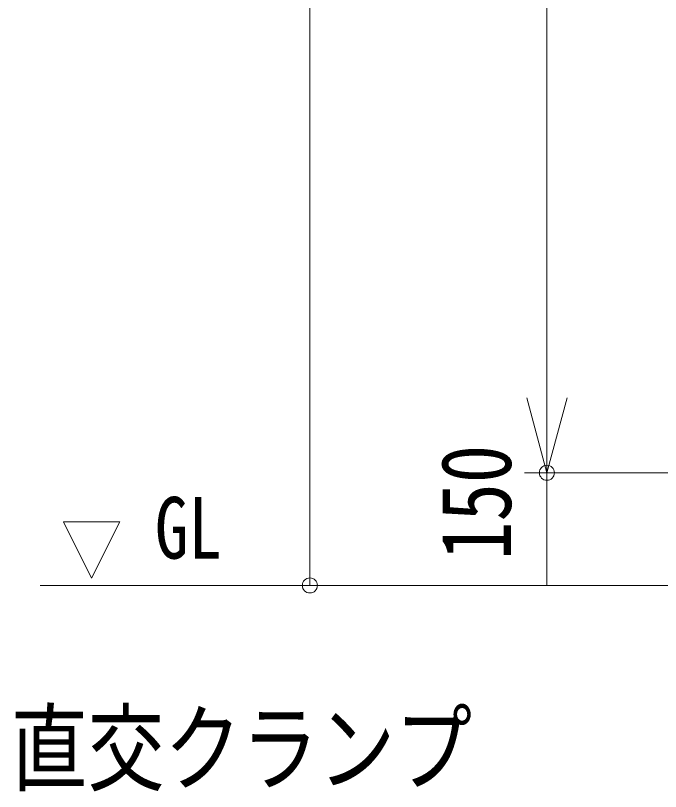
# Model space of a CAD drawing. Units: millimetres, scale not verified. Extents: x -10062 to 10062, y -6938 to 6938.
# Drawn here: x -1822 to -963, y -3645 to -2611 of the extents above; entities that cross this region are included whole.
import ezdxf
from ezdxf.enums import TextEntityAlignment as Align

# ---------------------------------------------------------------- set-up
doc = ezdxf.new("R2010")
doc.units = ezdxf.units.MM
doc.header["$LTSCALE"] = 40
doc.header["$PDMODE"] = 32
doc.header["$PDSIZE"] = 20
for name, color, linetype, lineweight in [('0-1_0', 4, 'Continuous', 9), ('1-1_dim', 7, 'Continuous', 9), ('1-3_MAIN', 7, 'Continuous', 9), ('1-4_text', 7, 'Continuous', 9)]:
    doc.layers.add(name, color=color, linetype=linetype, lineweight=lineweight)
doc.styles.add('ＭＳ ゴシック', font='')
doc.styles.get('ＭＳ ゴシック').set_extended_font_data('MS Gothic')

msp = doc.modelspace()

# ---------------------------------------------------------------- linework, layer by layer
at = {"layer": '0-1_0', "lineweight": 5}
msp.add_line((-1789.38, -3370.16), (1084.46, -3370.16), dxfattribs=at)
msp.add_lwpolyline([(-1683.21, -3285.3), (-1758.21, -3285.3), (-1720.71, -3360.3)], close=True, dxfattribs=at)
at = {"layer": '1-1_dim'}
for p, q in [((-1430.03, -3370.19), (-1430.03, -1370.19)), ((-1430.03, -1470.19), (-1430.03, -3270.19)), ((-1114.29, -3220.18), (-1114.29, -1520.18)), ((-1114.29, -1620.18), (-1114.29, -3120.18)), ((-907.2, -3220.18), (-1144.29, -3220.18)), ((-595.9, -3370.19), (-1460.03, -3370.19))]:
    msp.add_line(p, q, dxfattribs=at)
at = {"layer": '1-1_dim', "color": 4, "lineweight": 5}
for p, q in [((-1114.29, -3120.16), (-1114.29, -3020.16)), ((-1114.29, -3220.16), (-1114.29, -3120.16)), ((-906.63, -3220.16), (-1144.29, -3220.16)), ((-1114.29, -3220.16), (-1114.29, -3370.19))]:
    msp.add_line(p, q, dxfattribs=at)
msp.add_lwpolyline([(-1087.5, -3120.16), (-1114.29, -3220.16), (-1141.09, -3120.16)], dxfattribs=at)
at = {"layer": '1-1_dim'}
for p in [(-1114.29, -3220.18), (-1430.03, -3370.19)]:
    msp.add_point(p, dxfattribs=at)

# ---------------------------------------------------------------- texts
at = {"layer": '1-1_dim', "color": 2, "style": 'ＭＳ ゴシック', "width": 0.8}
msp.add_text('150', height=93.84, rotation=90, dxfattribs=at).set_placement((-1133.93, -3336.16), align=Align.BOTTOM_LEFT)
at = {"layer": '1-3_MAIN', "color": 4, "style": 'ＭＳ ゴシック', "width": 0.8}
msp.add_text('GL', height=82.11, dxfattribs=at).set_placement((-1636.52, -3359.05), align=Align.BOTTOM_LEFT)
at = {"layer": '1-4_text', "style": 'ＭＳ ゴシック', "width": 0.8}
msp.add_text('直交クランプ', height=93.84, dxfattribs=at).set_placement((-1828.48, -3661.94), align=Align.BOTTOM_LEFT)

doc.saveas('drawing.dxf')
